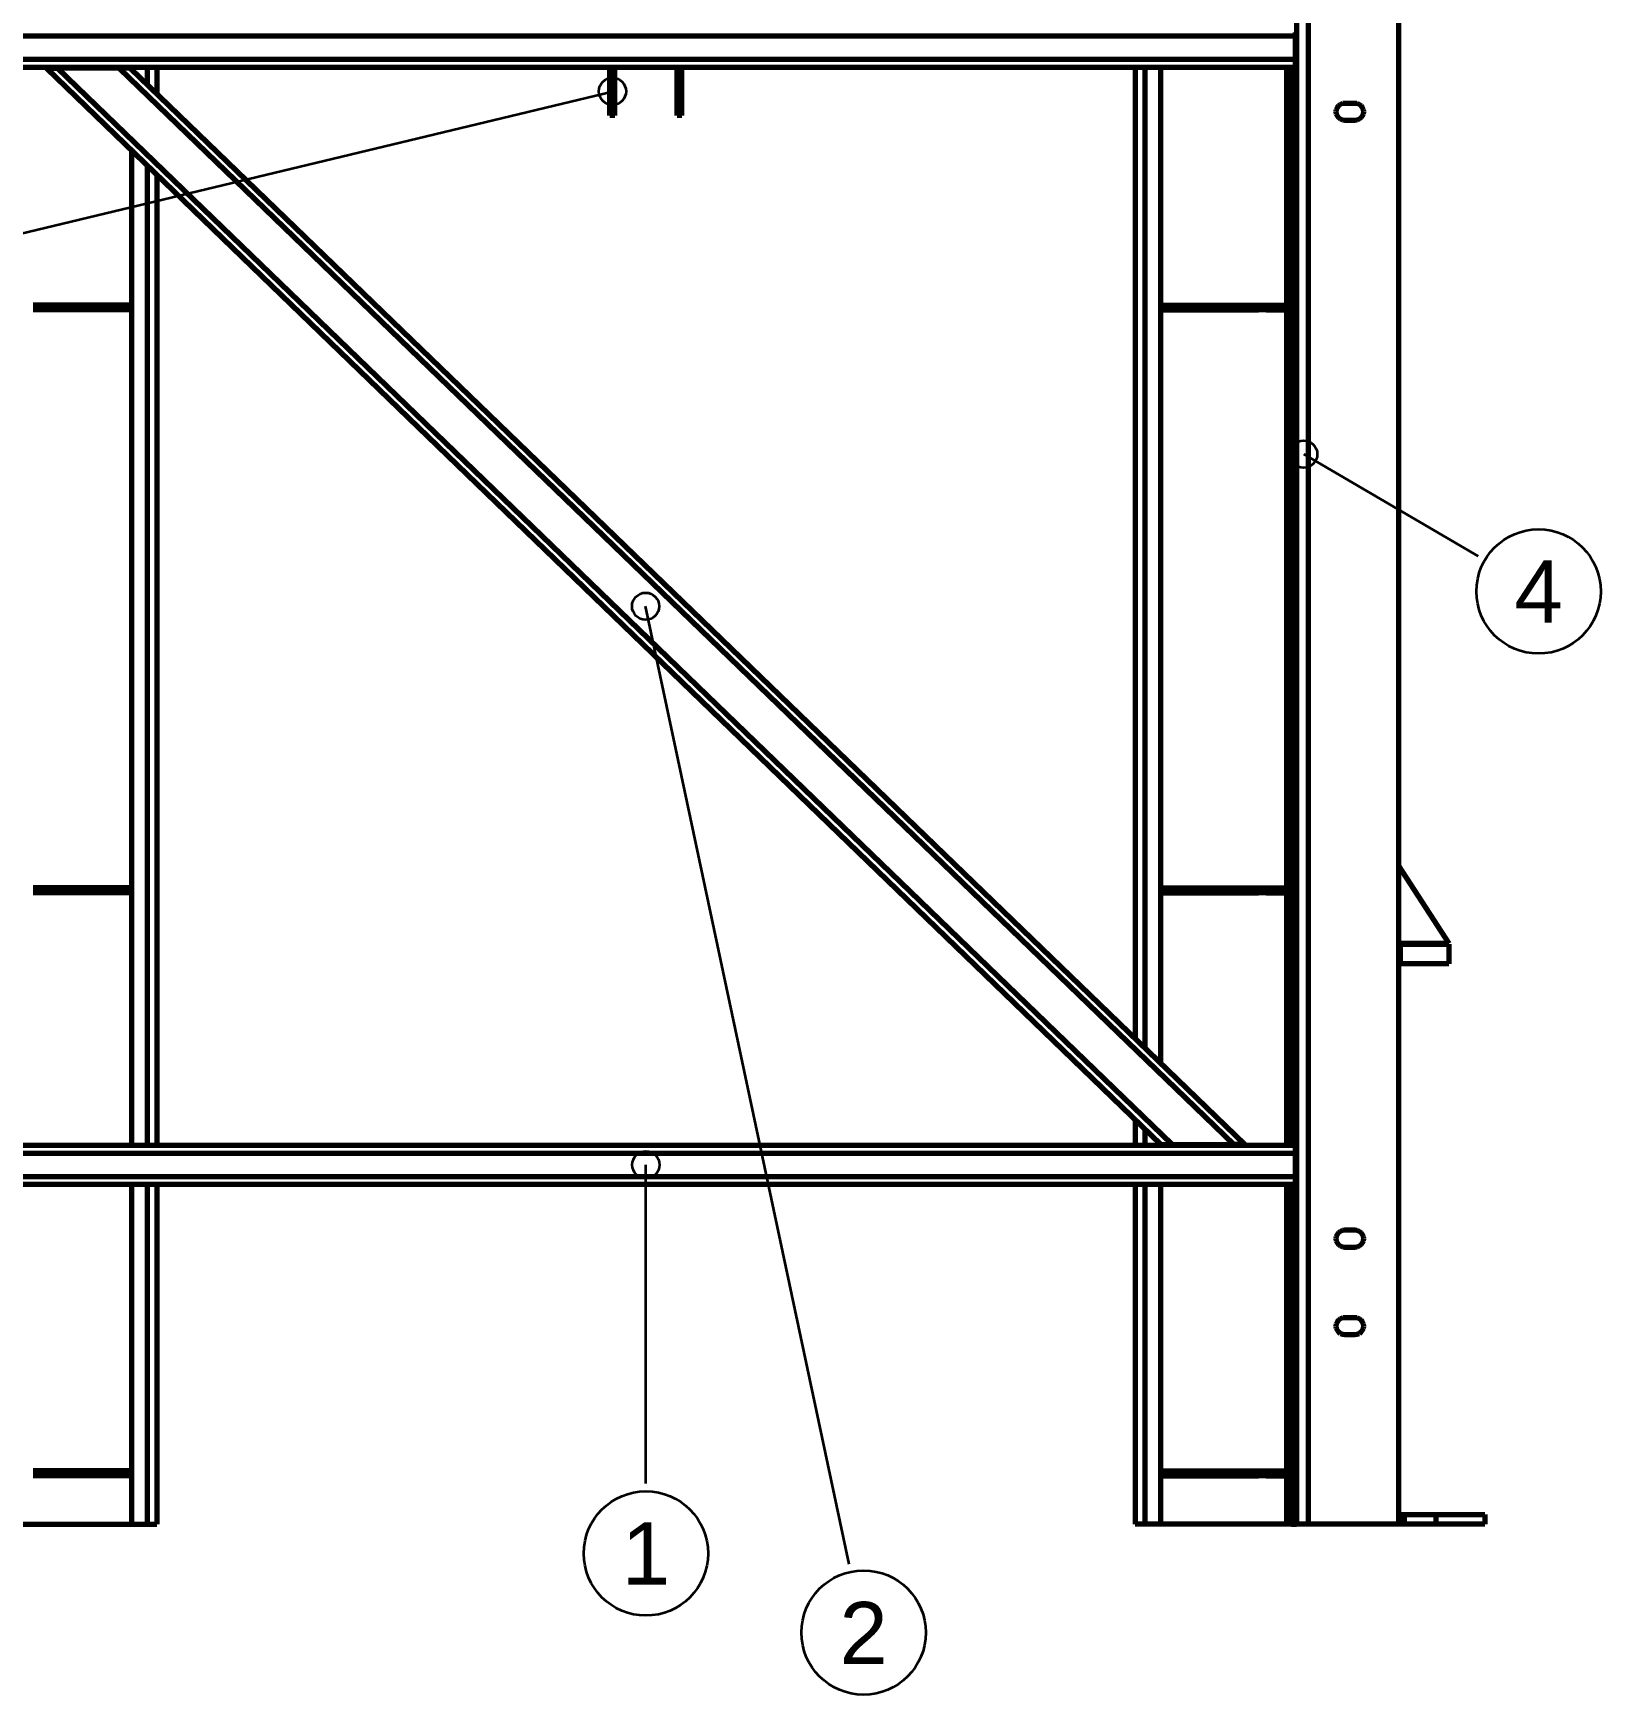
# Model space of a CAD drawing. Header units: millimetres. Extents: x 0 to 594, y 0 to 420.
# Drawn here: x 43.6 to 124.3, y 116 to 201.5 of the extents above; entities that cross this region are included whole.
import ezdxf
from ezdxf.enums import TextEntityAlignment as Align

# ---------------------------------------------------------------- set-up
doc = ezdxf.new("R2010")
doc.units = ezdxf.units.MM
doc.styles.add('GOST', font='Arial')

msp = doc.modelspace()

# ---------------------------------------------------------------- linework, layer by layer
at = {"color": 1, "lineweight": 70}
for p, q in [((108.65, 299.75), (108.65, 124.75)), ((109.25, 299.75), (109.25, 124.75)), ((113.9, 299.75), (113.9, 124.75)), ((41.75, 201.35), (108.6, 201.35)), ((108.6, 201.482), (108.6, 201.524)), ((108.6, 201.439), (108.6, 201.482)), ((108.6, 201.395), (108.6, 201.439)), ((108.6, 201.35), (108.6, 201.395)), ((108.6, 200.15), (108.6, 201.35)), ((41.75, 200.15), (108.6, 200.15)), ((108.6, 200.105), (108.6, 200.15)), ((41.75, 199.75), (108.6, 199.75)), ((44.322, 199.694), (44.319, 199.694)), ((44.319, 199.694), (101.681, 144.3)), ((44.319, 199.694), (101.681, 144.3)), ((44.333, 199.694), (44.322, 199.694)), ((44.351, 199.694), (44.333, 199.694)), ((44.376, 199.694), (44.351, 199.694)), ((44.407, 199.694), (44.376, 199.694)), ((44.444, 199.694), (44.407, 199.694)), ((44.487, 199.694), (44.444, 199.694)), ((44.536, 199.694), (44.487, 199.694)), ((44.588, 199.694), (44.536, 199.694)), ((44.645, 199.694), (44.588, 199.694)), ((44.607, 199.694), (44.608, 199.694)), ((44.608, 199.694), (44.607, 199.694)), ((44.608, 199.694), (44.614, 199.694)), ((44.614, 199.694), (44.608, 199.694)), ((44.614, 199.694), (44.623, 199.694)), ((44.623, 199.694), (44.614, 199.694)), ((44.623, 199.694), (44.635, 199.694)), ((44.635, 199.694), (44.623, 199.694)), ((44.635, 199.694), (44.651, 199.694)), ((44.651, 199.694), (44.635, 199.694)), ((44.704, 199.694), (44.645, 199.694)), ((44.651, 199.694), (44.669, 199.694)), ((44.669, 199.694), (44.651, 199.694)), ((44.669, 199.694), (44.691, 199.694)), ((44.691, 199.694), (44.669, 199.694)), ((44.691, 199.694), (44.715, 199.694)), ((44.715, 199.694), (44.691, 199.694)), ((44.766, 199.694), (44.704, 199.694)), ((44.715, 199.694), (44.741, 199.694)), ((44.741, 199.694), (44.715, 199.694)), ((44.741, 199.694), (44.77, 199.694)), ((44.77, 199.694), (44.741, 199.694)), ((44.83, 199.694), (44.766, 199.694)), ((44.77, 199.694), (44.799, 199.694)), ((44.799, 199.694), (44.77, 199.694)), ((44.799, 199.694), (44.83, 199.694)), ((44.83, 199.694), (44.799, 199.694)), ((44.895, 199.694), (44.83, 199.694)), ((44.83, 199.694), (44.862, 199.694)), ((44.862, 199.694), (44.83, 199.694)), ((44.862, 199.694), (44.895, 199.694)), ((44.895, 199.694), (44.862, 199.694)), ((48.062, 199.694), (44.895, 199.694)), ((102.257, 144.3), (44.895, 199.694)), ((48.126, 199.694), (48.062, 199.694)), ((48.062, 199.694), (105.424, 144.3)), ((48.19, 199.694), (48.126, 199.694)), ((48.252, 199.694), (48.19, 199.694)), ((48.311, 199.694), (48.252, 199.694)), ((48.368, 199.694), (48.311, 199.694)), ((48.421, 199.694), (48.368, 199.694)), ((48.469, 199.694), (48.421, 199.694)), ((48.512, 199.694), (48.469, 199.694)), ((48.549, 199.694), (48.512, 199.694)), ((48.58, 199.694), (48.549, 199.694)), ((48.605, 199.694), (48.58, 199.694)), ((48.623, 199.694), (48.605, 199.694)), ((48.634, 199.694), (48.623, 199.694)), ((48.637, 199.694), (48.634, 199.694)), ((48.637, 199.694), (106, 144.3)), ((48.637, 199.694), (106, 144.3)), ((48.7, 199.75), (48.7, 199.634)), ((49.5, 199.75), (49.5, 198.861)), ((50, 199.75), (50, 198.379)), ((50, 199.75), (50, 198.379)), ((73.325, 198.25), (73.325, 199.75)), ((73.575, 198.25), (73.575, 199.75)), ((76.775, 198.25), (76.775, 199.75)), ((77.025, 198.25), (77.025, 199.75)), ((100.35, 199.75), (100.35, 192.11)), ((100.35, 199.75), (100.35, 149.756)), ((100.85, 199.75), (100.85, 149.273)), ((101.65, 199.75), (101.65, 148.501)), ((108.15, 187.5), (108.15, 199.75)), ((108.4, 199.75), (108.4, 198.548)), ((108.6, 200.061), (108.6, 200.105)), ((108.6, 200.018), (108.6, 200.061)), ((108.6, 199.976), (108.6, 200.018)), ((108.6, 199.937), (108.6, 199.976)), ((108.6, 199.901), (108.6, 199.937)), ((108.6, 199.867), (108.6, 199.901)), ((108.6, 199.837), (108.6, 199.867)), ((108.6, 199.811), (108.6, 199.837)), ((108.6, 199.79), (108.6, 199.811)), ((108.6, 199.772), (108.6, 199.79)), ((108.6, 199.76), (108.6, 199.772)), ((108.6, 199.753), (108.6, 199.76)), ((108.6, 199.75), (108.6, 199.753)), ((108.383, 198.518), (108.401, 198.55)), ((108.383, 198.518), (108.401, 198.55)), ((108.383, 198.518), (108.383, 198.512)), ((108.383, 198.512), (108.383, 198.496)), ((108.383, 198.496), (108.383, 198.469)), ((108.383, 198.469), (108.383, 198.433)), ((108.383, 198.433), (108.383, 198.389)), ((108.409, 198.55), (108.401, 198.55)), ((108.401, 198.55), (108.409, 198.55)), ((108.409, 198.55), (108.401, 198.55)), ((108.401, 198.55), (108.409, 198.55)), ((108.401, 198.375), (108.409, 198.458)), ((108.433, 198.55), (108.409, 198.55)), ((108.409, 198.55), (108.433, 198.55)), ((108.433, 198.55), (108.409, 198.55)), ((108.409, 198.55), (108.433, 198.55)), ((108.409, 198.458), (108.433, 198.55)), ((108.433, 198.55), (108.65, 198.55)), ((73.325, 198.138), (73.325, 198.25)), ((73.575, 198.25), (73.325, 198.25)), ((73.325, 198.027), (73.325, 198.138)), ((73.325, 197.92), (73.325, 198.027)), ((73.325, 197.816), (73.325, 197.92)), ((73.325, 197.718), (73.325, 197.816)), ((73.325, 197.627), (73.325, 197.718)), ((73.325, 197.543), (73.325, 197.627)), ((73.325, 197.468), (73.325, 197.543)), ((73.575, 198.138), (73.575, 198.25)), ((73.575, 198.027), (73.575, 198.138)), ((73.575, 197.92), (73.575, 198.027)), ((73.575, 197.816), (73.575, 197.92)), ((73.575, 197.718), (73.575, 197.816)), ((73.575, 197.627), (73.575, 197.718)), ((73.575, 197.543), (73.575, 197.627)), ((73.575, 197.468), (73.575, 197.543)), ((76.775, 198.138), (76.775, 198.25)), ((77.025, 198.25), (76.775, 198.25)), ((76.775, 198.027), (76.775, 198.138)), ((76.775, 197.92), (76.775, 198.027)), ((76.775, 197.816), (76.775, 197.92)), ((76.775, 197.718), (76.775, 197.816)), ((76.775, 197.627), (76.775, 197.718)), ((76.775, 197.543), (76.775, 197.627)), ((76.775, 197.468), (76.775, 197.543)), ((77.025, 198.138), (77.025, 198.25)), ((77.025, 198.027), (77.025, 198.138)), ((77.025, 197.92), (77.025, 198.027)), ((77.025, 197.816), (77.025, 197.92)), ((77.025, 197.718), (77.025, 197.816)), ((77.025, 197.627), (77.025, 197.718)), ((77.025, 197.543), (77.025, 197.627)), ((77.025, 197.468), (77.025, 197.543)), ((108.383, 198.389), (108.383, 198.338)), ((108.383, 198.338), (108.383, 198.282)), ((108.383, 198.282), (108.383, 198.224)), ((108.383, 198.224), (108.383, 198.164)), ((108.383, 198.164), (108.383, 198.106)), ((108.383, 198.106), (108.383, 198.052)), ((108.383, 198.052), (108.383, 198.002)), ((108.383, 198.002), (108.383, 197.959)), ((108.383, 197.959), (108.383, 197.925)), ((108.383, 197.925), (108.383, 197.919)), ((108.383, 197.919), (108.383, 197.914)), ((108.383, 197.914), (108.383, 197.909)), ((108.383, 197.909), (108.383, 197.904)), ((108.383, 197.904), (108.383, 197.9)), ((108.383, 197.9), (108.383, 197.897)), ((108.383, 197.897), (108.383, 197.893)), ((108.383, 197.893), (108.383, 197.89)), ((108.383, 197.89), (108.383, 197.888)), ((108.383, 197.888), (108.383, 197.886)), ((108.383, 197.886), (108.383, 197.884)), ((108.383, 197.884), (108.383, 197.883)), ((108.383, 197.883), (108.383, 197.883)), ((108.383, 197.883), (108.383, 197.882)), ((108.383, 197.882), (108.401, 197.85)), ((108.4, 197.852), (108.4, 196.298)), ((108.409, 198.292), (108.401, 198.375)), ((108.401, 198.025), (108.409, 198.108)), ((108.409, 197.942), (108.401, 198.025)), ((108.409, 197.85), (108.401, 197.85)), ((108.401, 197.85), (108.409, 197.85)), ((108.409, 197.85), (108.401, 197.85)), ((108.401, 197.85), (108.409, 197.85)), ((108.433, 198.2), (108.409, 198.292)), ((108.409, 198.108), (108.433, 198.2)), ((108.433, 197.85), (108.409, 197.942)), ((108.433, 197.85), (108.409, 197.85)), ((108.409, 197.85), (108.433, 197.85)), ((108.433, 197.85), (108.409, 197.85)), ((108.409, 197.85), (108.433, 197.85)), ((108.433, 198.2), (108.65, 198.2)), ((108.433, 197.85), (108.65, 197.85)), ((110.7, 197.45), (110.715, 197.566)), ((110.715, 197.566), (110.76, 197.675)), ((110.76, 197.675), (110.832, 197.768)), ((110.832, 197.768), (110.925, 197.84)), ((110.925, 197.84), (111.034, 197.885)), ((111.034, 197.885), (111.15, 197.9)), ((111.15, 197.9), (111.65, 197.9)), ((111.65, 197.9), (111.766, 197.885)), ((111.766, 197.885), (111.875, 197.84)), ((111.875, 197.84), (111.968, 197.768)), ((111.968, 197.768), (112.04, 197.675)), ((112.04, 197.675), (112.085, 197.566)), ((112.085, 197.566), (112.1, 197.45)), ((73.325, 197.403), (73.325, 197.468)), ((73.325, 197.349), (73.325, 197.403)), ((73.325, 197.306), (73.325, 197.349)), ((73.325, 197.275), (73.325, 197.306)), ((73.325, 197.256), (73.325, 197.275)), ((73.325, 197.25), (73.325, 197.256)), ((73.575, 197.25), (73.325, 197.25)), ((73.575, 197.403), (73.575, 197.468)), ((73.575, 197.349), (73.575, 197.403)), ((73.575, 197.306), (73.575, 197.349)), ((73.575, 197.275), (73.575, 197.306)), ((73.575, 197.256), (73.575, 197.275)), ((73.575, 197.25), (73.575, 197.256)), ((76.775, 197.403), (76.775, 197.468)), ((76.775, 197.349), (76.775, 197.403)), ((76.775, 197.306), (76.775, 197.349)), ((76.775, 197.275), (76.775, 197.306)), ((76.775, 197.256), (76.775, 197.275)), ((76.775, 197.25), (76.775, 197.256)), ((77.025, 197.25), (76.775, 197.25)), ((77.025, 197.403), (77.025, 197.468)), ((77.025, 197.349), (77.025, 197.403)), ((77.025, 197.306), (77.025, 197.349)), ((77.025, 197.275), (77.025, 197.306)), ((77.025, 197.256), (77.025, 197.275)), ((77.025, 197.25), (77.025, 197.256)), ((110.715, 197.334), (110.7, 197.45)), ((110.76, 197.225), (110.715, 197.334)), ((110.832, 197.132), (110.76, 197.225)), ((110.925, 197.06), (110.832, 197.132)), ((111.034, 197.015), (110.925, 197.06)), ((111.15, 197), (111.034, 197.015)), ((111.65, 197), (111.15, 197)), ((111.766, 197.015), (111.65, 197)), ((111.875, 197.06), (111.766, 197.015)), ((111.968, 197.132), (111.875, 197.06)), ((112.04, 197.225), (111.968, 197.132)), ((112.085, 197.334), (112.04, 197.225)), ((112.1, 197.45), (112.085, 197.334)), ((108.383, 196.268), (108.433, 196.354)), ((108.383, 196.268), (108.383, 196.264)), ((108.383, 196.264), (108.383, 196.253)), ((108.383, 196.253), (108.383, 196.236)), ((108.383, 196.236), (108.383, 196.212)), ((108.383, 196.212), (108.383, 196.183)), ((108.383, 196.183), (108.383, 196.148)), ((108.383, 196.148), (108.383, 196.109)), ((108.383, 196.109), (108.383, 196.066)), ((108.383, 196.066), (108.383, 196.021)), ((108.383, 196.021), (108.383, 195.974)), ((108.383, 195.974), (108.383, 195.926)), ((108.383, 195.926), (108.383, 195.879)), ((108.383, 195.879), (108.383, 195.834)), ((108.383, 195.834), (108.383, 195.791)), ((108.401, 196.253), (108.409, 196.301)), ((108.409, 196.205), (108.401, 196.253)), ((108.401, 195.95), (108.409, 196.045)), ((108.409, 195.855), (108.401, 195.95)), ((108.409, 196.301), (108.433, 196.354)), ((108.433, 196.152), (108.409, 196.205)), ((108.409, 196.045), (108.433, 196.152)), ((108.433, 195.748), (108.409, 195.855)), ((108.433, 196.354), (108.65, 196.354)), ((108.433, 196.152), (108.65, 196.152)), ((48.7, 195.463), (48.7, 144.25)), ((108.383, 195.791), (108.383, 195.771)), ((108.383, 195.771), (108.383, 195.752)), ((108.383, 195.752), (108.383, 195.734)), ((108.383, 195.734), (108.383, 195.717)), ((108.383, 195.717), (108.383, 195.702)), ((108.383, 195.702), (108.383, 195.688)), ((108.383, 195.688), (108.383, 195.675)), ((108.383, 195.675), (108.383, 195.664)), ((108.383, 195.664), (108.383, 195.654)), ((108.383, 195.654), (108.383, 195.647)), ((108.383, 195.647), (108.383, 195.64)), ((108.383, 195.64), (108.383, 195.636)), ((108.383, 195.636), (108.383, 195.633)), ((108.383, 195.633), (108.383, 195.632)), ((108.383, 195.632), (108.433, 195.546)), ((108.4, 195.602), (108.4, 185.548)), ((108.401, 195.647), (108.409, 195.695)), ((108.409, 195.599), (108.401, 195.647)), ((108.409, 195.695), (108.433, 195.748)), ((108.433, 195.546), (108.409, 195.599)), ((108.433, 195.748), (108.65, 195.748)), ((108.433, 195.546), (108.65, 195.546)), ((49.5, 194.691), (49.5, 144.25)), ((50, 194.208), (50, 192.11)), ((50, 194.208), (50, 144.25)), ((50, 191.39), (50, 182.11)), ((100.35, 191.39), (100.35, 182.11)), ((43.919, 187.5), (43.645, 187.5)), ((44.211, 187.5), (43.919, 187.5)), ((44.522, 187.5), (44.211, 187.5)), ((44.848, 187.5), (44.522, 187.5)), ((45.19, 187.5), (44.848, 187.5)), ((45.545, 187.5), (45.19, 187.5)), ((45.913, 187.5), (45.545, 187.5)), ((46.291, 187.5), (45.913, 187.5)), ((46.678, 187.5), (46.291, 187.5)), ((47.074, 187.5), (46.678, 187.5)), ((47.475, 187.5), (47.074, 187.5)), ((47.881, 187.5), (47.475, 187.5)), ((48.29, 187.5), (47.881, 187.5)), ((48.7, 187.5), (48.29, 187.5)), ((101.65, 187.5), (102.06, 187.5)), ((102.06, 187.5), (102.469, 187.5)), ((102.469, 187.5), (102.875, 187.5)), ((102.875, 187.5), (103.276, 187.5)), ((103.276, 187.5), (103.672, 187.5)), ((103.672, 187.5), (104.059, 187.5)), ((104.059, 187.5), (104.437, 187.5)), ((104.437, 187.5), (104.805, 187.5)), ((104.805, 187.5), (105.16, 187.5)), ((105.16, 187.5), (105.502, 187.5)), ((105.502, 187.5), (105.828, 187.5)), ((105.828, 187.5), (106.139, 187.5)), ((106.139, 187.5), (106.431, 187.5)), ((106.431, 187.5), (106.705, 187.5)), ((106.705, 187.5), (106.726, 187.5)), ((106.705, 187.25), (106.705, 187.5)), ((106.726, 187.5), (106.748, 187.5)), ((106.748, 187.5), (106.772, 187.5)), ((106.772, 187.5), (106.797, 187.5)), ((106.797, 187.5), (106.822, 187.5)), ((106.822, 187.5), (106.849, 187.5)), ((106.849, 187.5), (106.877, 187.5)), ((106.877, 187.5), (106.906, 187.5)), ((106.906, 187.5), (106.935, 187.5)), ((106.935, 187.5), (106.965, 187.5)), ((106.965, 187.5), (106.995, 187.5)), ((106.995, 187.5), (107.026, 187.5)), ((107.026, 187.5), (107.057, 187.5)), ((107.057, 187.5), (107.088, 187.5)), ((107.088, 187.5), (108.1, 187.5)), ((107.088, 187.5), (107.088, 187.25)), ((108.1, 187.5), (108.128, 187.5)), ((108.1, 187.25), (108.1, 187.5)), ((108.128, 187.5), (108.156, 187.5)), ((108.156, 187.5), (108.183, 187.5)), ((108.183, 187.5), (108.208, 187.5)), ((108.208, 187.5), (108.233, 187.5)), ((108.233, 187.5), (108.256, 187.5)), ((108.256, 187.5), (108.277, 187.5)), ((108.277, 187.5), (108.295, 187.5)), ((108.295, 187.5), (108.312, 187.5)), ((108.312, 187.5), (108.325, 187.5)), ((108.325, 187.5), (108.336, 187.5)), ((108.336, 187.5), (108.344, 187.5)), ((108.344, 187.5), (108.348, 187.5)), ((108.348, 187.5), (108.35, 187.5)), ((108.35, 187.5), (108.35, 187.25)), ((108.35, 187.25), (108.35, 187.5)), ((43.919, 187.25), (43.645, 187.25)), ((44.211, 187.25), (43.919, 187.25)), ((44.522, 187.25), (44.211, 187.25)), ((44.848, 187.25), (44.522, 187.25)), ((45.19, 187.25), (44.848, 187.25)), ((45.545, 187.25), (45.19, 187.25)), ((45.913, 187.25), (45.545, 187.25)), ((46.291, 187.25), (45.913, 187.25)), ((46.678, 187.25), (46.291, 187.25)), ((47.074, 187.25), (46.678, 187.25)), ((47.475, 187.25), (47.074, 187.25)), ((47.881, 187.25), (47.475, 187.25)), ((48.29, 187.25), (47.881, 187.25)), ((48.7, 187.25), (48.29, 187.25)), ((101.65, 187.25), (102.06, 187.25)), ((102.06, 187.25), (102.469, 187.25)), ((102.469, 187.25), (102.875, 187.25)), ((102.875, 187.25), (103.276, 187.25)), ((103.276, 187.25), (103.672, 187.25)), ((103.672, 187.25), (104.059, 187.25)), ((104.059, 187.25), (104.437, 187.25)), ((104.437, 187.25), (104.805, 187.25)), ((104.805, 187.25), (105.16, 187.25)), ((105.16, 187.25), (105.502, 187.25)), ((105.502, 187.25), (105.828, 187.25)), ((105.828, 187.25), (106.139, 187.25)), ((106.139, 187.25), (106.431, 187.25)), ((106.431, 187.25), (106.705, 187.25)), ((106.726, 187.25), (106.705, 187.25)), ((106.748, 187.25), (106.726, 187.25)), ((106.772, 187.25), (106.748, 187.25)), ((106.797, 187.25), (106.772, 187.25)), ((106.822, 187.25), (106.797, 187.25)), ((106.849, 187.25), (106.822, 187.25)), ((106.877, 187.25), (106.849, 187.25)), ((106.906, 187.25), (106.877, 187.25)), ((106.935, 187.25), (106.906, 187.25)), ((106.965, 187.25), (106.935, 187.25)), ((106.995, 187.25), (106.965, 187.25)), ((107.026, 187.25), (106.995, 187.25)), ((107.057, 187.25), (107.026, 187.25)), ((107.088, 187.25), (107.057, 187.25)), ((107.088, 187.25), (108.1, 187.25)), ((108.128, 187.25), (108.1, 187.25)), ((108.156, 187.25), (108.128, 187.25)), ((108.15, 157.5), (108.15, 187.25)), ((108.183, 187.25), (108.156, 187.25)), ((108.208, 187.25), (108.183, 187.25)), ((108.233, 187.25), (108.208, 187.25)), ((108.256, 187.25), (108.233, 187.25)), ((108.277, 187.25), (108.256, 187.25)), ((108.295, 187.25), (108.277, 187.25)), ((108.312, 187.25), (108.295, 187.25)), ((108.325, 187.25), (108.312, 187.25)), ((108.336, 187.25), (108.325, 187.25)), ((108.344, 187.25), (108.336, 187.25)), ((108.348, 187.25), (108.344, 187.25)), ((108.35, 187.25), (108.348, 187.25)), ((108.383, 185.518), (108.433, 185.604)), ((108.409, 185.551), (108.433, 185.604)), ((108.433, 185.604), (108.65, 185.604)), ((108.383, 185.518), (108.383, 185.514)), ((108.383, 185.514), (108.383, 185.503)), ((108.383, 185.503), (108.383, 185.486)), ((108.383, 185.486), (108.383, 185.462)), ((108.383, 185.462), (108.383, 185.433)), ((108.383, 185.433), (108.383, 185.398)), ((108.383, 185.398), (108.383, 185.359)), ((108.383, 185.359), (108.383, 185.316)), ((108.383, 185.316), (108.383, 185.271)), ((108.383, 185.271), (108.383, 185.224)), ((108.383, 185.224), (108.383, 185.176)), ((108.383, 185.176), (108.383, 185.129)), ((108.383, 185.129), (108.383, 185.084)), ((108.383, 185.084), (108.383, 185.041)), ((108.383, 185.041), (108.383, 185.021)), ((108.383, 185.021), (108.383, 185.002)), ((108.383, 185.002), (108.383, 184.984)), ((108.383, 184.984), (108.383, 184.967)), ((108.383, 184.967), (108.383, 184.952)), ((108.383, 184.952), (108.383, 184.938)), ((108.383, 184.938), (108.383, 184.925)), ((108.383, 184.925), (108.383, 184.914)), ((108.383, 184.914), (108.383, 184.904)), ((108.383, 184.904), (108.383, 184.897)), ((108.383, 184.897), (108.383, 184.89)), ((108.383, 184.89), (108.383, 184.886)), ((108.383, 184.886), (108.383, 184.883)), ((108.383, 184.883), (108.383, 184.882)), ((108.383, 184.882), (108.433, 184.796)), ((108.4, 184.852), (108.4, 174.798)), ((108.401, 185.503), (108.409, 185.551)), ((108.409, 185.455), (108.401, 185.503)), ((108.401, 185.2), (108.409, 185.295)), ((108.409, 185.105), (108.401, 185.2)), ((108.401, 184.897), (108.409, 184.945)), ((108.409, 184.849), (108.401, 184.897)), ((108.433, 185.402), (108.409, 185.455)), ((108.409, 185.295), (108.433, 185.402)), ((108.433, 184.998), (108.409, 185.105)), ((108.409, 184.945), (108.433, 184.998)), ((108.433, 184.796), (108.409, 184.849)), ((108.433, 185.402), (108.65, 185.402)), ((108.433, 184.998), (108.65, 184.998)), ((108.433, 184.796), (108.65, 184.796)), ((50, 181.39), (50, 172.11)), ((100.35, 181.39), (100.35, 172.11)), ((108.383, 174.768), (108.433, 174.854)), ((108.383, 174.768), (108.433, 174.854)), ((108.383, 174.768), (108.383, 174.764)), ((108.383, 174.764), (108.383, 174.753)), ((108.383, 174.753), (108.383, 174.736)), ((108.383, 174.736), (108.383, 174.712)), ((108.383, 174.712), (108.383, 174.683)), ((108.383, 174.683), (108.383, 174.648)), ((108.383, 174.648), (108.383, 174.609)), ((108.383, 174.609), (108.383, 174.566)), ((108.383, 174.566), (108.383, 174.521)), ((108.383, 174.521), (108.383, 174.474)), ((108.383, 174.474), (108.383, 174.426)), ((108.401, 174.753), (108.409, 174.801)), ((108.409, 174.705), (108.401, 174.753)), ((108.401, 174.45), (108.409, 174.545)), ((108.409, 174.801), (108.433, 174.854)), ((108.433, 174.652), (108.409, 174.705)), ((108.409, 174.545), (108.433, 174.652)), ((108.433, 174.854), (108.65, 174.854)), ((108.433, 174.652), (108.65, 174.652)), ((108.383, 174.426), (108.383, 174.379)), ((108.383, 174.379), (108.383, 174.334)), ((108.383, 174.334), (108.383, 174.291)), ((108.383, 174.291), (108.383, 174.271)), ((108.383, 174.271), (108.383, 174.252)), ((108.383, 174.252), (108.383, 174.234)), ((108.383, 174.234), (108.383, 174.217)), ((108.383, 174.217), (108.383, 174.202)), ((108.383, 174.202), (108.383, 174.188)), ((108.383, 174.188), (108.383, 174.175)), ((108.383, 174.175), (108.383, 174.164)), ((108.383, 174.164), (108.383, 174.154)), ((108.383, 174.154), (108.383, 174.147)), ((108.383, 174.147), (108.383, 174.14)), ((108.383, 174.14), (108.383, 174.136)), ((108.383, 174.136), (108.383, 174.133)), ((108.383, 174.133), (108.383, 174.132)), ((108.383, 174.132), (108.433, 174.046)), ((108.383, 174.132), (108.433, 174.046)), ((108.4, 174.102), (108.4, 164.048)), ((108.409, 174.355), (108.401, 174.45)), ((108.401, 174.147), (108.409, 174.195)), ((108.409, 174.099), (108.401, 174.147)), ((108.433, 174.248), (108.409, 174.355)), ((108.409, 174.195), (108.433, 174.248)), ((108.433, 174.046), (108.409, 174.099)), ((108.433, 174.248), (108.65, 174.248)), ((108.433, 174.046), (108.65, 174.046)), ((50, 171.39), (50, 162.11)), ((100.35, 171.39), (100.35, 162.11)), ((108.383, 164.018), (108.433, 164.104)), ((108.383, 164.018), (108.383, 164.014)), ((108.383, 164.014), (108.383, 164.003)), ((108.383, 164.003), (108.383, 163.986)), ((108.383, 163.986), (108.383, 163.962)), ((108.383, 163.962), (108.383, 163.933)), ((108.383, 163.933), (108.383, 163.898)), ((108.383, 163.898), (108.383, 163.859)), ((108.383, 163.859), (108.383, 163.816)), ((108.383, 163.816), (108.383, 163.771)), ((108.383, 163.771), (108.383, 163.724)), ((108.383, 163.724), (108.383, 163.676)), ((108.383, 163.676), (108.383, 163.629)), ((108.383, 163.629), (108.383, 163.584)), ((108.383, 163.584), (108.383, 163.541)), ((108.383, 163.541), (108.383, 163.521)), ((108.383, 163.521), (108.383, 163.502)), ((108.383, 163.502), (108.383, 163.484)), ((108.383, 163.484), (108.383, 163.467)), ((108.383, 163.467), (108.383, 163.452)), ((108.383, 163.452), (108.383, 163.438)), ((108.383, 163.438), (108.383, 163.425)), ((108.383, 163.425), (108.383, 163.414)), ((108.383, 163.414), (108.383, 163.404)), ((108.383, 163.404), (108.383, 163.397)), ((108.383, 163.397), (108.383, 163.39)), ((108.383, 163.39), (108.383, 163.386)), ((108.383, 163.386), (108.383, 163.383)), ((108.383, 163.383), (108.383, 163.382)), ((108.383, 163.382), (108.433, 163.296)), ((108.383, 163.382), (108.433, 163.296)), ((108.4, 163.352), (108.4, 161.798)), ((108.401, 164.003), (108.409, 164.051)), ((108.409, 163.955), (108.401, 164.003)), ((108.401, 163.7), (108.409, 163.795)), ((108.409, 163.605), (108.401, 163.7)), ((108.401, 163.397), (108.409, 163.445)), ((108.409, 163.349), (108.401, 163.397)), ((108.409, 164.051), (108.433, 164.104)), ((108.433, 163.902), (108.409, 163.955)), ((108.409, 163.795), (108.433, 163.902)), ((108.433, 163.498), (108.409, 163.605)), ((108.409, 163.445), (108.433, 163.498)), ((108.433, 163.296), (108.409, 163.349)), ((108.433, 164.104), (108.65, 164.104)), ((108.433, 163.902), (108.65, 163.902)), ((108.433, 163.498), (108.65, 163.498)), ((108.433, 163.296), (108.65, 163.296)), ((108.383, 161.768), (108.401, 161.8)), ((108.383, 161.768), (108.383, 161.762)), ((108.383, 161.762), (108.383, 161.746)), ((108.383, 161.746), (108.383, 161.719)), ((108.383, 161.719), (108.383, 161.683)), ((108.383, 161.683), (108.383, 161.639)), ((108.383, 161.639), (108.383, 161.588)), ((108.409, 161.8), (108.401, 161.8)), ((108.401, 161.8), (108.409, 161.8)), ((108.409, 161.8), (108.401, 161.8)), ((108.401, 161.8), (108.409, 161.8)), ((108.401, 161.625), (108.409, 161.708)), ((108.409, 161.542), (108.401, 161.625)), ((108.433, 161.8), (108.409, 161.8)), ((108.409, 161.8), (108.433, 161.8)), ((108.433, 161.8), (108.409, 161.8)), ((108.409, 161.8), (108.433, 161.8)), ((108.409, 161.708), (108.433, 161.8)), ((108.433, 161.8), (108.65, 161.8)), ((50, 161.39), (50, 152.11)), ((100.35, 161.39), (100.35, 152.11)), ((108.383, 161.588), (108.383, 161.532)), ((108.383, 161.532), (108.383, 161.474)), ((108.383, 161.474), (108.383, 161.414)), ((108.383, 161.414), (108.383, 161.356)), ((108.383, 161.356), (108.383, 161.302)), ((108.383, 161.302), (108.383, 161.252)), ((108.383, 161.252), (108.383, 161.209)), ((108.383, 161.209), (108.383, 161.175)), ((108.383, 161.175), (108.383, 161.169)), ((108.383, 161.169), (108.383, 161.164)), ((108.383, 161.164), (108.383, 161.159)), ((108.383, 161.159), (108.383, 161.154)), ((108.383, 161.154), (108.383, 161.15)), ((108.383, 161.15), (108.383, 161.147)), ((108.383, 161.147), (108.383, 161.143)), ((108.383, 161.143), (108.383, 161.14)), ((108.383, 161.14), (108.383, 161.138)), ((108.383, 161.138), (108.383, 161.136)), ((108.383, 161.136), (108.383, 161.134)), ((108.383, 161.134), (108.383, 161.133)), ((108.383, 161.133), (108.383, 161.133)), ((108.383, 161.133), (108.383, 161.132)), ((108.383, 161.132), (108.401, 161.1)), ((108.4, 161.102), (108.4, 144.25)), ((108.401, 161.275), (108.409, 161.358)), ((108.409, 161.192), (108.401, 161.275)), ((108.409, 161.1), (108.401, 161.1)), ((108.401, 161.1), (108.409, 161.1)), ((108.409, 161.1), (108.401, 161.1)), ((108.401, 161.1), (108.409, 161.1)), ((108.433, 161.45), (108.409, 161.542)), ((108.409, 161.358), (108.433, 161.45)), ((108.433, 161.1), (108.409, 161.192)), ((108.433, 161.1), (108.409, 161.1)), ((108.409, 161.1), (108.433, 161.1)), ((108.433, 161.1), (108.409, 161.1)), ((108.409, 161.1), (108.433, 161.1)), ((108.433, 161.45), (108.65, 161.45)), ((108.433, 161.1), (108.65, 161.1)), ((113.9, 158.642), (116.5, 154.65)), ((43.919, 157.5), (43.645, 157.5)), ((44.211, 157.5), (43.919, 157.5)), ((44.522, 157.5), (44.211, 157.5)), ((44.848, 157.5), (44.522, 157.5)), ((45.19, 157.5), (44.848, 157.5)), ((45.545, 157.5), (45.19, 157.5)), ((45.913, 157.5), (45.545, 157.5)), ((46.291, 157.5), (45.913, 157.5)), ((46.678, 157.5), (46.291, 157.5)), ((47.074, 157.5), (46.678, 157.5)), ((47.475, 157.5), (47.074, 157.5)), ((47.881, 157.5), (47.475, 157.5)), ((48.29, 157.5), (47.881, 157.5)), ((48.7, 157.5), (48.29, 157.5)), ((101.65, 157.5), (102.06, 157.5)), ((102.06, 157.5), (102.469, 157.5)), ((102.469, 157.5), (102.875, 157.5)), ((102.875, 157.5), (103.276, 157.5)), ((103.276, 157.5), (103.672, 157.5)), ((103.672, 157.5), (104.059, 157.5)), ((104.059, 157.5), (104.437, 157.5)), ((104.437, 157.5), (104.805, 157.5)), ((104.805, 157.5), (105.16, 157.5)), ((105.16, 157.5), (105.502, 157.5)), ((105.502, 157.5), (105.828, 157.5)), ((105.828, 157.5), (106.139, 157.5)), ((106.139, 157.5), (106.431, 157.5)), ((106.431, 157.5), (106.705, 157.5)), ((106.705, 157.5), (106.726, 157.5)), ((106.705, 157.25), (106.705, 157.5)), ((106.726, 157.5), (106.748, 157.5)), ((106.748, 157.5), (106.772, 157.5)), ((106.772, 157.5), (106.797, 157.5)), ((106.797, 157.5), (106.822, 157.5)), ((106.822, 157.5), (106.849, 157.5)), ((106.849, 157.5), (106.877, 157.5)), ((106.877, 157.5), (106.906, 157.5)), ((106.906, 157.5), (106.935, 157.5)), ((106.935, 157.5), (106.965, 157.5)), ((106.965, 157.5), (106.995, 157.5)), ((106.995, 157.5), (107.026, 157.5)), ((107.026, 157.5), (107.057, 157.5)), ((107.057, 157.5), (107.088, 157.5)), ((107.088, 157.5), (108.1, 157.5)), ((107.088, 157.5), (107.088, 157.25)), ((108.1, 157.5), (108.128, 157.5)), ((108.1, 157.25), (108.1, 157.5)), ((108.128, 157.5), (108.156, 157.5)), ((108.156, 157.5), (108.183, 157.5)), ((108.183, 157.5), (108.208, 157.5)), ((108.208, 157.5), (108.233, 157.5)), ((108.233, 157.5), (108.256, 157.5)), ((108.256, 157.5), (108.277, 157.5)), ((108.277, 157.5), (108.295, 157.5)), ((108.295, 157.5), (108.312, 157.5)), ((108.312, 157.5), (108.325, 157.5)), ((108.325, 157.5), (108.336, 157.5)), ((108.336, 157.5), (108.344, 157.5)), ((108.344, 157.5), (108.348, 157.5)), ((108.348, 157.5), (108.35, 157.5)), ((108.35, 157.5), (108.35, 157.25)), ((108.35, 157.25), (108.35, 157.5)), ((43.919, 157.25), (43.645, 157.25)), ((44.211, 157.25), (43.919, 157.25)), ((44.522, 157.25), (44.211, 157.25)), ((44.848, 157.25), (44.522, 157.25)), ((45.19, 157.25), (44.848, 157.25)), ((45.545, 157.25), (45.19, 157.25)), ((45.913, 157.25), (45.545, 157.25)), ((46.291, 157.25), (45.913, 157.25)), ((46.678, 157.25), (46.291, 157.25)), ((47.074, 157.25), (46.678, 157.25)), ((47.475, 157.25), (47.074, 157.25)), ((47.881, 157.25), (47.475, 157.25)), ((48.29, 157.25), (47.881, 157.25)), ((48.7, 157.25), (48.29, 157.25)), ((101.65, 157.25), (102.06, 157.25)), ((102.06, 157.25), (102.469, 157.25)), ((102.469, 157.25), (102.875, 157.25)), ((102.875, 157.25), (103.276, 157.25)), ((103.276, 157.25), (103.672, 157.25)), ((103.672, 157.25), (104.059, 157.25)), ((104.059, 157.25), (104.437, 157.25)), ((104.437, 157.25), (104.805, 157.25)), ((104.805, 157.25), (105.16, 157.25)), ((105.16, 157.25), (105.502, 157.25)), ((105.502, 157.25), (105.828, 157.25)), ((105.828, 157.25), (106.139, 157.25)), ((106.139, 157.25), (106.431, 157.25)), ((106.431, 157.25), (106.705, 157.25)), ((106.726, 157.25), (106.705, 157.25)), ((106.748, 157.25), (106.726, 157.25)), ((106.772, 157.25), (106.748, 157.25)), ((106.797, 157.25), (106.772, 157.25)), ((106.822, 157.25), (106.797, 157.25)), ((106.849, 157.25), (106.822, 157.25)), ((106.877, 157.25), (106.849, 157.25)), ((106.906, 157.25), (106.877, 157.25)), ((106.935, 157.25), (106.906, 157.25)), ((106.965, 157.25), (106.935, 157.25)), ((106.995, 157.25), (106.965, 157.25)), ((107.026, 157.25), (106.995, 157.25)), ((107.057, 157.25), (107.026, 157.25)), ((107.088, 157.25), (107.057, 157.25)), ((107.088, 157.25), (108.1, 157.25)), ((108.128, 157.25), (108.1, 157.25)), ((108.156, 157.25), (108.128, 157.25)), ((108.15, 144.25), (108.15, 157.25)), ((108.183, 157.25), (108.156, 157.25)), ((108.208, 157.25), (108.183, 157.25)), ((108.233, 157.25), (108.208, 157.25)), ((108.256, 157.25), (108.233, 157.25)), ((108.277, 157.25), (108.256, 157.25)), ((108.295, 157.25), (108.277, 157.25)), ((108.312, 157.25), (108.295, 157.25)), ((108.325, 157.25), (108.312, 157.25)), ((108.336, 157.25), (108.325, 157.25)), ((108.344, 157.25), (108.336, 157.25)), ((108.348, 157.25), (108.344, 157.25)), ((108.35, 157.25), (108.348, 157.25)), ((116.5, 154.65), (113.9, 154.65)), ((113.9, 154.6), (114, 154.6)), ((114, 154.6), (114.28, 154.6)), ((114, 153.6), (114, 154.6)), ((114.28, 154.6), (114.556, 154.6)), ((114.556, 154.6), (114.826, 154.6)), ((114.826, 154.6), (115.085, 154.6)), ((115.085, 154.6), (115.33, 154.6)), ((115.33, 154.6), (115.559, 154.6)), ((115.559, 154.6), (115.768, 154.6)), ((115.768, 154.6), (115.955, 154.6)), ((115.955, 154.6), (116.117, 154.6)), ((116.117, 154.6), (116.252, 154.6)), ((116.252, 154.6), (116.36, 154.6)), ((116.36, 154.6), (116.437, 154.6)), ((116.437, 154.6), (116.484, 154.6)), ((116.484, 154.6), (116.5, 154.6)), ((116.5, 154.6), (116.5, 153.6)), ((114, 153.6), (113.9, 153.6)), ((114.28, 153.6), (114, 153.6)), ((114.556, 153.6), (114.28, 153.6)), ((114.826, 153.6), (114.556, 153.6)), ((115.085, 153.6), (114.826, 153.6)), ((115.33, 153.6), (115.085, 153.6)), ((115.559, 153.6), (115.33, 153.6)), ((115.768, 153.6), (115.559, 153.6)), ((115.955, 153.6), (115.768, 153.6)), ((116.117, 153.6), (115.955, 153.6)), ((116.252, 153.6), (116.117, 153.6)), ((116.36, 153.6), (116.252, 153.6)), ((116.437, 153.6), (116.36, 153.6)), ((116.484, 153.6), (116.437, 153.6)), ((116.5, 153.6), (116.484, 153.6)), ((50, 151.39), (50, 144.25)), ((100.35, 151.39), (100.35, 149.756)), ((100.35, 145.586), (100.35, 144.25)), ((100.35, 145.586), (100.35, 144.25)), ((100.85, 145.103), (100.85, 144.25)), ((108.6, 144.25), (41.75, 144.25)), ((41.75, 143.85), (108.6, 143.85)), ((101.65, 144.33), (101.65, 144.25)), ((101.681, 144.3), (101.685, 144.3)), ((101.685, 144.3), (101.696, 144.3)), ((101.696, 144.3), (101.714, 144.3)), ((101.714, 144.3), (101.738, 144.3)), ((101.738, 144.3), (101.77, 144.3)), ((101.77, 144.3), (101.807, 144.3)), ((101.807, 144.3), (101.85, 144.3)), ((101.85, 144.3), (101.898, 144.3)), ((101.898, 144.3), (101.951, 144.3)), ((101.951, 144.3), (102.007, 144.3)), ((102.007, 144.3), (102.067, 144.3)), ((102.067, 144.3), (102.129, 144.3)), ((102.129, 144.3), (102.193, 144.3)), ((102.193, 144.3), (102.257, 144.3)), ((102.257, 144.3), (105.424, 144.3)), ((105.456, 144.3), (105.424, 144.3)), ((105.424, 144.3), (105.489, 144.3)), ((105.424, 144.3), (105.456, 144.3)), ((105.488, 144.3), (105.456, 144.3)), ((105.456, 144.3), (105.488, 144.3)), ((105.519, 144.3), (105.488, 144.3)), ((105.488, 144.3), (105.519, 144.3)), ((105.489, 144.3), (105.552, 144.3)), ((105.549, 144.3), (105.519, 144.3)), ((105.519, 144.3), (105.549, 144.3)), ((105.577, 144.3), (105.549, 144.3)), ((105.549, 144.3), (105.577, 144.3)), ((105.552, 144.3), (105.614, 144.3)), ((105.604, 144.3), (105.577, 144.3)), ((105.577, 144.3), (105.604, 144.3)), ((105.628, 144.3), (105.604, 144.3)), ((105.604, 144.3), (105.628, 144.3)), ((105.614, 144.3), (105.674, 144.3)), ((105.649, 144.3), (105.628, 144.3)), ((105.628, 144.3), (105.649, 144.3)), ((105.668, 144.3), (105.649, 144.3)), ((105.649, 144.3), (105.668, 144.3)), ((105.684, 144.3), (105.668, 144.3)), ((105.668, 144.3), (105.684, 144.3)), ((105.674, 144.3), (105.731, 144.3)), ((105.696, 144.3), (105.684, 144.3)), ((105.684, 144.3), (105.696, 144.3)), ((105.705, 144.3), (105.696, 144.3)), ((105.696, 144.3), (105.705, 144.3)), ((105.71, 144.3), (105.705, 144.3)), ((105.705, 144.3), (105.71, 144.3)), ((105.712, 144.3), (105.71, 144.3)), ((105.71, 144.3), (105.712, 144.3)), ((105.731, 144.3), (105.783, 144.3)), ((105.783, 144.3), (105.831, 144.3)), ((105.831, 144.3), (105.874, 144.3)), ((105.874, 144.3), (105.912, 144.3)), ((105.912, 144.3), (105.943, 144.3)), ((105.943, 144.3), (105.968, 144.3)), ((105.968, 144.3), (105.986, 144.3)), ((105.986, 144.3), (105.996, 144.3)), ((105.996, 144.3), (106, 144.3)), ((108.6, 144.247), (108.6, 144.25)), ((108.6, 144.24), (108.6, 144.247)), ((108.6, 144.228), (108.6, 144.24)), ((108.6, 144.21), (108.6, 144.228)), ((108.6, 144.189), (108.6, 144.21)), ((108.6, 144.163), (108.6, 144.189)), ((108.6, 144.133), (108.6, 144.163)), ((108.6, 144.099), (108.6, 144.133)), ((108.6, 144.063), (108.6, 144.099)), ((108.6, 144.024), (108.6, 144.063)), ((108.6, 143.982), (108.6, 144.024)), ((108.6, 143.939), (108.6, 143.982)), ((108.6, 143.895), (108.6, 143.939)), ((108.6, 143.85), (108.6, 143.895)), ((108.6, 142.65), (108.6, 143.85)), ((41.75, 142.65), (108.6, 142.65)), ((41.75, 142.25), (108.6, 142.25)), ((48.7, 142.25), (48.7, 124.75)), ((49.5, 142.25), (49.5, 124.75)), ((50, 142.25), (50, 142.11)), ((50, 142.25), (50, 124.75)), ((100.35, 142.25), (100.35, 142.11)), ((100.35, 142.25), (100.35, 124.75)), ((100.85, 142.25), (100.85, 124.75)), ((101.65, 142.25), (101.65, 124.75)), ((108.15, 127.5), (108.15, 142.25)), ((108.4, 142.25), (108.4, 124.75)), ((108.6, 142.605), (108.6, 142.65)), ((108.6, 142.561), (108.6, 142.605)), ((108.6, 142.518), (108.6, 142.561)), ((108.6, 142.476), (108.6, 142.518)), ((108.6, 142.437), (108.6, 142.476)), ((108.6, 142.401), (108.6, 142.437)), ((108.6, 142.367), (108.6, 142.401)), ((108.6, 142.337), (108.6, 142.367)), ((108.6, 142.311), (108.6, 142.337)), ((108.6, 142.29), (108.6, 142.311)), ((108.6, 142.272), (108.6, 142.29)), ((108.6, 142.26), (108.6, 142.272)), ((108.6, 142.253), (108.6, 142.26)), ((108.6, 142.25), (108.6, 142.253)), ((50, 141.39), (50, 132.11)), ((100.35, 141.39), (100.35, 132.11)), ((110.7, 139.45), (110.715, 139.566)), ((110.715, 139.334), (110.7, 139.45)), ((110.715, 139.566), (110.76, 139.675)), ((110.76, 139.675), (110.832, 139.768)), ((110.832, 139.768), (110.925, 139.84)), ((110.925, 139.84), (111.034, 139.885)), ((111.034, 139.885), (111.15, 139.9)), ((111.15, 139.9), (111.65, 139.9)), ((111.65, 139.9), (111.766, 139.885)), ((111.766, 139.885), (111.875, 139.84)), ((111.875, 139.84), (111.968, 139.768)), ((111.968, 139.768), (112.04, 139.675)), ((112.04, 139.675), (112.085, 139.566)), ((112.085, 139.566), (112.1, 139.45)), ((112.1, 139.45), (112.085, 139.334)), ((110.76, 139.225), (110.715, 139.334)), ((110.832, 139.132), (110.76, 139.225)), ((110.925, 139.06), (110.832, 139.132)), ((111.034, 139.015), (110.925, 139.06)), ((111.15, 139), (111.034, 139.015)), ((111.65, 139), (111.15, 139)), ((111.766, 139.015), (111.65, 139)), ((111.875, 139.06), (111.766, 139.015)), ((111.968, 139.132), (111.875, 139.06)), ((112.04, 139.225), (111.968, 139.132)), ((112.085, 139.334), (112.04, 139.225)), ((110.715, 135.066), (110.76, 135.175)), ((110.76, 135.175), (110.832, 135.268)), ((110.832, 135.268), (110.925, 135.34)), ((110.925, 135.34), (111.034, 135.385)), ((111.034, 135.385), (111.15, 135.4)), ((111.15, 135.4), (111.65, 135.4)), ((111.65, 135.4), (111.766, 135.385)), ((111.766, 135.385), (111.875, 135.34)), ((111.875, 135.34), (111.968, 135.268)), ((111.968, 135.268), (112.04, 135.175)), ((112.04, 135.175), (112.085, 135.066)), ((110.7, 134.95), (110.715, 135.066)), ((110.715, 134.834), (110.7, 134.95)), ((110.76, 134.725), (110.715, 134.834)), ((110.832, 134.632), (110.76, 134.725)), ((110.925, 134.56), (110.832, 134.632)), ((111.034, 134.515), (110.925, 134.56)), ((111.15, 134.5), (111.034, 134.515)), ((111.65, 134.5), (111.15, 134.5)), ((111.766, 134.515), (111.65, 134.5)), ((111.875, 134.56), (111.766, 134.515)), ((111.968, 134.632), (111.875, 134.56)), ((112.04, 134.725), (111.968, 134.632)), ((112.085, 134.834), (112.04, 134.725)), ((112.085, 135.066), (112.1, 134.95)), ((112.1, 134.95), (112.085, 134.834)), ((50, 131.39), (50, 124.75)), ((100.35, 131.39), (100.35, 124.75)), ((43.919, 127.5), (43.645, 127.5)), ((44.211, 127.5), (43.919, 127.5)), ((44.522, 127.5), (44.211, 127.5)), ((44.848, 127.5), (44.522, 127.5)), ((45.19, 127.5), (44.848, 127.5)), ((45.545, 127.5), (45.19, 127.5)), ((45.913, 127.5), (45.545, 127.5)), ((46.291, 127.5), (45.913, 127.5)), ((46.678, 127.5), (46.291, 127.5)), ((47.074, 127.5), (46.678, 127.5)), ((47.475, 127.5), (47.074, 127.5)), ((47.881, 127.5), (47.475, 127.5)), ((48.29, 127.5), (47.881, 127.5)), ((48.7, 127.5), (48.29, 127.5)), ((101.65, 127.5), (102.06, 127.5)), ((102.06, 127.5), (102.469, 127.5)), ((102.469, 127.5), (102.875, 127.5)), ((102.875, 127.5), (103.276, 127.5)), ((103.276, 127.5), (103.672, 127.5)), ((103.672, 127.5), (104.059, 127.5)), ((104.059, 127.5), (104.437, 127.5)), ((104.437, 127.5), (104.805, 127.5)), ((104.805, 127.5), (105.16, 127.5)), ((105.16, 127.5), (105.502, 127.5)), ((105.502, 127.5), (105.828, 127.5)), ((105.828, 127.5), (106.139, 127.5)), ((106.139, 127.5), (106.431, 127.5)), ((106.431, 127.5), (106.705, 127.5)), ((106.705, 127.5), (106.726, 127.5)), ((106.705, 127.25), (106.705, 127.5)), ((106.726, 127.5), (106.748, 127.5)), ((106.748, 127.5), (106.772, 127.5)), ((106.772, 127.5), (106.797, 127.5)), ((106.797, 127.5), (106.822, 127.5)), ((106.822, 127.5), (106.849, 127.5)), ((106.849, 127.5), (106.877, 127.5)), ((106.877, 127.5), (106.906, 127.5)), ((106.906, 127.5), (106.935, 127.5)), ((106.935, 127.5), (106.965, 127.5)), ((106.965, 127.5), (106.995, 127.5)), ((106.995, 127.5), (107.026, 127.5)), ((107.026, 127.5), (107.057, 127.5)), ((107.057, 127.5), (107.088, 127.5)), ((107.088, 127.5), (108.1, 127.5)), ((107.088, 127.5), (107.088, 127.25)), ((108.1, 127.5), (108.128, 127.5)), ((108.1, 127.25), (108.1, 127.5)), ((108.128, 127.5), (108.156, 127.5)), ((108.156, 127.5), (108.183, 127.5)), ((108.183, 127.5), (108.208, 127.5)), ((108.208, 127.5), (108.233, 127.5)), ((108.233, 127.5), (108.256, 127.5)), ((108.256, 127.5), (108.277, 127.5)), ((108.277, 127.5), (108.295, 127.5)), ((108.295, 127.5), (108.312, 127.5)), ((108.312, 127.5), (108.325, 127.5)), ((108.325, 127.5), (108.336, 127.5)), ((108.336, 127.5), (108.344, 127.5)), ((108.344, 127.5), (108.348, 127.5)), ((108.348, 127.5), (108.35, 127.5)), ((108.35, 127.5), (108.35, 127.25)), ((108.35, 127.25), (108.35, 127.5)), ((43.919, 127.25), (43.645, 127.25)), ((44.211, 127.25), (43.919, 127.25)), ((44.522, 127.25), (44.211, 127.25)), ((44.848, 127.25), (44.522, 127.25)), ((45.19, 127.25), (44.848, 127.25)), ((45.545, 127.25), (45.19, 127.25)), ((45.913, 127.25), (45.545, 127.25)), ((46.291, 127.25), (45.913, 127.25)), ((46.678, 127.25), (46.291, 127.25)), ((47.074, 127.25), (46.678, 127.25)), ((47.475, 127.25), (47.074, 127.25)), ((47.881, 127.25), (47.475, 127.25)), ((48.29, 127.25), (47.881, 127.25)), ((48.7, 127.25), (48.29, 127.25)), ((101.65, 127.25), (102.06, 127.25)), ((102.06, 127.25), (102.469, 127.25)), ((102.469, 127.25), (102.875, 127.25)), ((102.875, 127.25), (103.276, 127.25)), ((103.276, 127.25), (103.672, 127.25)), ((103.672, 127.25), (104.059, 127.25)), ((104.059, 127.25), (104.437, 127.25)), ((104.437, 127.25), (104.805, 127.25)), ((104.805, 127.25), (105.16, 127.25)), ((105.16, 127.25), (105.502, 127.25)), ((105.502, 127.25), (105.828, 127.25)), ((105.828, 127.25), (106.139, 127.25)), ((106.139, 127.25), (106.431, 127.25)), ((106.431, 127.25), (106.705, 127.25)), ((106.726, 127.25), (106.705, 127.25)), ((106.748, 127.25), (106.726, 127.25)), ((106.772, 127.25), (106.748, 127.25)), ((106.797, 127.25), (106.772, 127.25)), ((106.822, 127.25), (106.797, 127.25)), ((106.849, 127.25), (106.822, 127.25)), ((106.877, 127.25), (106.849, 127.25)), ((106.906, 127.25), (106.877, 127.25)), ((106.935, 127.25), (106.906, 127.25)), ((106.965, 127.25), (106.935, 127.25)), ((106.995, 127.25), (106.965, 127.25)), ((107.026, 127.25), (106.995, 127.25)), ((107.057, 127.25), (107.026, 127.25)), ((107.088, 127.25), (107.057, 127.25)), ((107.088, 127.25), (108.1, 127.25)), ((108.128, 127.25), (108.1, 127.25)), ((108.156, 127.25), (108.128, 127.25)), ((108.15, 124.75), (108.15, 127.25)), ((108.183, 127.25), (108.156, 127.25)), ((108.208, 127.25), (108.183, 127.25)), ((108.233, 127.25), (108.208, 127.25)), ((108.256, 127.25), (108.233, 127.25)), ((108.277, 127.25), (108.256, 127.25)), ((108.295, 127.25), (108.277, 127.25)), ((108.312, 127.25), (108.295, 127.25)), ((108.325, 127.25), (108.312, 127.25)), ((108.336, 127.25), (108.325, 127.25)), ((108.344, 127.25), (108.336, 127.25)), ((108.348, 127.25), (108.344, 127.25)), ((108.35, 127.25), (108.348, 127.25)), ((113.9, 125.25), (113.95, 125.25)), ((113.95, 124.75), (113.95, 125.25)), ((113.95, 125.25), (113.952, 125.25)), ((113.95, 125.25), (113.95, 124.75)), ((113.952, 125.25), (113.956, 125.25)), ((113.956, 125.25), (113.964, 125.25)), ((113.964, 125.25), (113.975, 125.25)), ((113.975, 125.25), (113.988, 125.25)), ((113.988, 125.25), (114.005, 125.25)), ((114.005, 125.25), (114.023, 125.25)), ((114.023, 125.25), (114.044, 125.25)), ((114.044, 125.25), (114.067, 125.25)), ((114.067, 125.25), (114.092, 125.25)), ((114.092, 125.25), (114.117, 125.25)), ((114.117, 125.25), (114.144, 125.25)), ((114.144, 125.25), (114.172, 125.25)), ((114.172, 125.25), (114.2, 125.25)), ((114.2, 125.25), (115.85, 125.25)), ((114.2, 125.25), (114.2, 124.75)), ((115.85, 125.25), (116.13, 125.25)), ((115.85, 124.75), (115.85, 125.25)), ((116.13, 125.25), (116.406, 125.25)), ((116.406, 125.25), (116.676, 125.25)), ((116.676, 125.25), (116.935, 125.25)), ((116.935, 125.25), (117.18, 125.25)), ((117.18, 125.25), (117.409, 125.25)), ((117.409, 125.25), (117.618, 125.25)), ((117.618, 125.25), (117.805, 125.25)), ((117.805, 125.25), (117.967, 125.25)), ((117.967, 125.25), (118.102, 125.25)), ((118.102, 125.25), (118.21, 125.25)), ((118.21, 125.25), (118.287, 125.25)), ((118.287, 125.25), (118.334, 125.25)), ((118.334, 125.25), (118.35, 125.25)), ((118.35, 125.25), (118.35, 124.75)), ((42.2, 124.75), (48.7, 124.75)), ((48.7, 124.75), (49.5, 124.75)), ((49.5, 124.75), (49.556, 124.75)), ((49.556, 124.75), (49.611, 124.75)), ((49.611, 124.75), (49.665, 124.75)), ((49.665, 124.75), (49.717, 124.75)), ((49.717, 124.75), (49.766, 124.75)), ((49.766, 124.75), (49.812, 124.75)), ((49.812, 124.75), (49.854, 124.75)), ((49.854, 124.75), (49.891, 124.75)), ((49.891, 124.75), (49.923, 124.75)), ((49.923, 124.75), (49.95, 124.75)), ((49.95, 124.75), (49.972, 124.75)), ((49.972, 124.75), (49.987, 124.75)), ((49.987, 124.75), (49.997, 124.75)), ((49.997, 124.75), (50, 124.75)), ((100.353, 124.75), (100.35, 124.75)), ((100.363, 124.75), (100.353, 124.75)), ((100.378, 124.75), (100.363, 124.75)), ((100.4, 124.75), (100.378, 124.75)), ((100.427, 124.75), (100.4, 124.75)), ((100.459, 124.75), (100.427, 124.75)), ((100.496, 124.75), (100.459, 124.75)), ((100.538, 124.75), (100.496, 124.75)), ((100.584, 124.75), (100.538, 124.75)), ((100.633, 124.75), (100.584, 124.75)), ((100.685, 124.75), (100.633, 124.75)), ((100.739, 124.75), (100.685, 124.75)), ((100.794, 124.75), (100.739, 124.75)), ((100.85, 124.75), (100.794, 124.75)), ((101.65, 124.75), (100.85, 124.75)), ((108.15, 124.75), (101.65, 124.75)), ((108.178, 124.75), (108.15, 124.75)), ((108.206, 124.75), (108.178, 124.75)), ((108.233, 124.75), (108.206, 124.75)), ((108.258, 124.75), (108.233, 124.75)), ((108.283, 124.75), (108.258, 124.75)), ((108.306, 124.75), (108.283, 124.75)), ((108.327, 124.75), (108.306, 124.75)), ((108.345, 124.75), (108.327, 124.75)), ((108.362, 124.75), (108.345, 124.75)), ((108.375, 124.75), (108.362, 124.75)), ((108.386, 124.75), (108.375, 124.75)), ((108.394, 124.75), (108.386, 124.75)), ((108.398, 124.75), (108.394, 124.75)), ((108.4, 124.75), (108.398, 124.75)), ((108.4, 124.75), (108.65, 124.75)), ((108.654, 124.75), (108.65, 124.75)), ((108.665, 124.75), (108.654, 124.75)), ((108.684, 124.75), (108.665, 124.75)), ((108.709, 124.75), (108.684, 124.75)), ((108.742, 124.75), (108.709, 124.75)), ((108.781, 124.75), (108.742, 124.75)), ((108.826, 124.75), (108.781, 124.75)), ((108.876, 124.75), (108.826, 124.75)), ((108.931, 124.75), (108.876, 124.75)), ((108.99, 124.75), (108.931, 124.75)), ((109.052, 124.75), (108.99, 124.75)), ((109.116, 124.75), (109.052, 124.75)), ((109.183, 124.75), (109.116, 124.75)), ((109.25, 124.75), (109.183, 124.75)), ((113.9, 124.75), (109.25, 124.75)), ((113.95, 124.75), (113.9, 124.75)), ((113.952, 124.75), (113.95, 124.75)), ((113.956, 124.75), (113.952, 124.75)), ((113.964, 124.75), (113.956, 124.75)), ((113.975, 124.75), (113.964, 124.75)), ((113.988, 124.75), (113.975, 124.75)), ((114.005, 124.75), (113.988, 124.75)), ((114.023, 124.75), (114.005, 124.75)), ((114.044, 124.75), (114.023, 124.75)), ((114.067, 124.75), (114.044, 124.75)), ((114.092, 124.75), (114.067, 124.75)), ((114.117, 124.75), (114.092, 124.75)), ((114.144, 124.75), (114.117, 124.75)), ((114.172, 124.75), (114.144, 124.75)), ((114.2, 124.75), (114.172, 124.75)), ((115.85, 124.75), (114.2, 124.75)), ((116.13, 124.75), (115.85, 124.75)), ((116.406, 124.75), (116.13, 124.75)), ((116.676, 124.75), (116.406, 124.75)), ((116.935, 124.75), (116.676, 124.75)), ((117.18, 124.75), (116.935, 124.75)), ((117.409, 124.75), (117.18, 124.75)), ((117.618, 124.75), (117.409, 124.75)), ((117.805, 124.75), (117.618, 124.75)), ((117.967, 124.75), (117.805, 124.75)), ((118.102, 124.75), (117.967, 124.75)), ((118.21, 124.75), (118.102, 124.75)), ((118.287, 124.75), (118.21, 124.75)), ((118.334, 124.75), (118.287, 124.75)), ((118.35, 124.75), (118.334, 124.75))]:
    msp.add_line(p, q, dxfattribs=at)
at = {"color": 7, "lineweight": 35}
for p, q in [((34.168, 189.061), (73.45, 198.5)), ((118.005, 174.578), (109.025, 179.825)), ((85.63, 122.697), (75.159, 171.997)), ((75.175, 126.85), (75.175, 143.25))]:
    msp.add_line(p, q, dxfattribs=at)
for centre, radius in [((73.45, 198.5), 0.7), ((109.025, 179.825), 0.7), ((121.113, 172.762), 3.2), ((75.159, 171.997), 0.7), ((75.175, 143.25), 0.7), ((75.175, 123.25), 3.2), ((86.378, 119.175), 3.2)]:
    msp.add_circle(centre, radius, dxfattribs=at)

# ---------------------------------------------------------------- texts
at = {"color": 7, "style": 'GOST'}
for s, p in [('4', (121.113, 172.762)), ('1', (75.175, 123.25)), ('2', (86.378, 119.175))]:
    msp.add_text(s, height=3.2, dxfattribs=at).set_placement(p, align=Align.MIDDLE)

doc.saveas('drawing.dxf')
